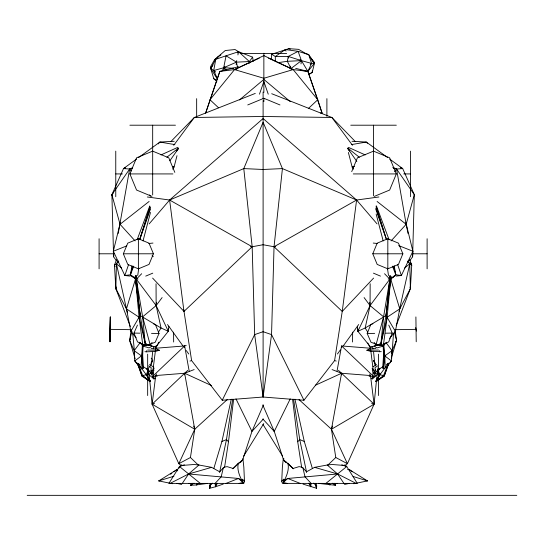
<?xml version="1.0" encoding="UTF-8"?>
<svg xmlns="http://www.w3.org/2000/svg" width="544" height="544" viewBox="0 0 544 544"><rect width="100%" height="100%" fill="white"/><g stroke="black" fill="none" stroke-linecap="round" stroke-linejoin="round"><path stroke-width="0.82" d="M109.834 331.106L109.983 341.748L110.316 316.934L109.834 331.106L110.466 327.576M173.57 332.16L173.658 342.006M367.86 332.302L365.174 327.984L370.063 305.585L370.165 283.764M109.983 341.748L110.316 316.934M153.272 323.714L155.475 324.659L159.032 333.492L155.244 342.21L146.336 345.692L146.363 344.039M409.68 260.862L412.61 256.795L414.31 194.684L402.689 168.572L389.654 159.066M184.586 347.609L184.634 345.943L186.225 345.331M184.586 374.925L184.634 373.259L187.734 370.396M141.012 368.023L142.372 345.304M383.527 345.392L383.948 355.266L383.506 368.138L382.663 368.526M142.27 368.682L140.991 368.832L142.705 368.138L143.548 368.526L142.684 355.463L143.045 345.413M135.32 276.692L139.074 317.227L145.282 343.781L155.55 347.174L168.314 331.289L168.409 328.766M131.05 330.82L129.642 340.442L134.191 350.69L141.399 355.851L142.705 368.138L142.263 355.266L142.684 345.392M241.339 461.366L238.197 463.549C236.905 470.302 239.856 476.687 242.944 482.528L242.753 483.392M383.166 345.413L383.527 355.463L382.724 367.696M283.458 483.392L283.261 482.528C286.355 476.687 289.306 470.302 288.014 463.549L287.769 463.114L293.019 468.479L299.064 466.643L301.607 467.106L302.879 467.799L306.49 471.818L314.588 467.344L327.243 465.011L332.166 464.488L343.352 465.385L344.801 465.113L346.725 466.534L357.306 483.392L282.397 483.392L281.738 481.229L282.377 467.112L283.308 458.653L283.988 458.884M378.876 344.651L374.088 346.283L377.155 347.895L383.282 346.079L387.138 317.227L390.884 276.692M390.442 276.549L390.306 279.174L390.776 279.181L395.359 275.468M412.61 256.795L412.889 251.226L405.872 222.639M312.31 70.822L312.236 72.352L308.713 74.582M393.53 333.159L391.449 360.958L387.818 365.554M315.901 483.548L316.696 485.853L316.554 488.274L302.994 484.106M386.43 342.23L383.282 346.079L379.59 344.4L380.929 343.781L386.036 315.568L390.578 275.828M396.175 325.679L410.373 288.646L411.74 265.105L409.673 259.597M138.394 365.554L134.762 360.958L142.263 355.266L142.834 345.413M136.122 280.677L136.53 275.699M352.546 342.006L352.641 332.16M415.895 316.934L416.221 341.748M394.427 332.602L395.366 331.337L386.036 315.568L390.136 275.781M158.352 332.302L161.038 327.984L156.148 305.585L156.4 302.253M375.19 365.956L375.36 364.269M377.053 374.762L374.095 404.199L347.405 463.699L344.699 465.739M236.15 64.634L236.742 60.547M135 276.706L140.175 315.568L161.038 327.984L168.314 331.289L168.844 326.298M271.225 59.228L271.755 54.264L288.728 48.661L298.595 49.354L305.993 53.693L308.713 54.597L314.459 63.254L312.236 72.352L308.829 74.419M281.738 481.229L283.635 479.237L283.261 482.528L283.628 483.392M224.584 467.221L228.494 441.735L233.621 399.269M152.436 374.36L152.646 372.674M152.966 370.144L155.734 348.242L158.841 342.23M301.002 63.886L301.417 60.629L298.119 51.347L285.355 49.538L275.318 56.522L275.332 61.418M391.204 276.706L386.036 315.568L365.174 327.984L357.898 331.289L370.661 347.174L380.929 343.781L387.138 317.227L399.752 308.876L410.373 288.646L409.768 263.799L408.02 260.902M152.612 352.158L151.443 363.956L150.484 365.554M183.756 309.747L191.617 360.584L222.265 400.241L263.106 397.025L271.544 334.601L274.04 246.752L282.424 168.599L263.106 122.21L243.787 168.599L252.171 246.752L254.667 334.601L263.106 397.025L303.946 400.241L334.594 360.584L342.237 311.42L356.599 200.029L263.106 118.538L169.612 200.029L149.158 223.876M308.836 483.242L310.712 486.758L311.154 483.466M137.714 275.597L138.768 268.158M149.158 374.762L152.116 404.199L178.806 463.699L190.434 457.511L194.752 429.25L184.634 373.259L194.147 369.573M232.669 399.174L226.467 439.593L219.606 472.389M306.49 471.818L306.558 471.376M242.311 480.903L242.576 479.237L244.474 481.229L243.814 483.392L168.905 483.392L179.486 466.534L181.41 465.113L182.859 465.385L194.045 464.488L198.968 465.011L211.616 467.344L219.722 471.818L223.332 467.799L224.597 467.106L227.147 466.643L233.192 468.479L238.442 463.114M389.681 275.699L389.892 279.079L383.574 316.832L380.929 343.781L383.282 346.079M372.28 369.934L373.143 373.123L372.144 378.978L377.788 374.34L378.447 372.851M118.218 233.464L129.649 169.014L132.702 167.634M132.022 265.805L130.424 274.788L133.702 277.562M144.922 351.689L146.52 351.812L146.724 350.635M391.449 353.92L391.877 351.499M143.276 366.71L148.131 369.736L146.397 374.857L142.644 375.435L142.011 376.21L137.727 363.256L146.397 374.857L149.328 380.997L142.011 376.21L137.591 364.031L137.727 363.256L139.808 364.555M337.049 371.015L341.571 345.943L370.478 348.242L371.273 346.814M338.477 370.396L341.571 373.259L331.459 429.25L335.777 457.511L347.405 463.699L331.459 429.25L299.003 399.602M116.525 260.862L113.594 256.795L113.322 251.226L120.34 222.639M320.382 112.996L322.055 113.002L307.89 71.4L311.576 63.417L308.713 54.597L298.119 51.347L288.279 56.447L287.341 61.302L290.979 68.578L290.442 66.15M400.078 307.265L395.366 331.337L389.586 338.388M153.265 348.84L153.755 346.351M113.927 255.129L113.594 256.795L113.506 253.443M237.905 54.917L238.571 51.7L235.049 49.545L225.25 50.524L214.574 59.67L210.582 66.62L210.746 68.585L213.778 78.69L216.859 81.355M210.31 483.548L209.515 485.853L209.651 488.274L215.499 486.758L216.206 483.507M213.792 468.595L221.911 441.476L231.282 399.18M399.099 311.263L409.768 263.799L407.49 261.29M116.205 287.008L115.838 288.646L130.336 326.468M144.52 377.454L150.491 381.439L147.213 375.496L148.498 369.995L146.302 368.825M223.332 467.799L221.19 476.816L215.091 483.392M409.367 265.404L409.768 263.799L411.74 265.105L410.387 262.97M210.902 483.385L209.651 488.274L210.868 483.616M132.559 266.587L130.424 274.788L124.834 275.509L113.322 251.226L126.752 245.902M177.004 155.679L174.066 167.035L172.72 169.191M135.15 358.816L129.642 340.442L131.974 331.452M143.031 240.931L150.477 212.418M378.855 344.57L375.918 345.256L383.574 316.832L370.063 305.585L364.099 297.582M151.089 370.362L153.068 373.123L150.878 373.17L148.424 374.34L154.061 378.978L153.068 373.123L153.932 369.934M179.037 468.173L179.486 466.534L181.54 465.236M407.993 233.464L406.171 224.298L414.31 194.684L396.562 169.014L392.741 167.294M147.519 376.292L148.968 371.226L147.213 375.496L150.491 381.439L147.771 379.488M391.299 358.013L396.569 340.442L395.162 330.82M131.784 332.602L130.846 331.337L126.46 308.876L135.436 279.181L138.006 279.004M139.672 239.578L149.906 206.856M240.604 462.318L242.726 459.714L251.947 431.412L263.432 404.947M150.45 207.046L139.699 239.584L150.552 208.848M332.513 426.061L331.459 429.25L374.095 404.199L370.478 375.55L369.702 374.048M386.403 364.555L388.484 363.256L384.2 376.21L376.883 380.997L379.814 374.857L388.484 363.256L388.62 364.031L384.2 376.21L383.568 375.435L379.814 374.857L378.08 369.736L382.935 366.71M128.636 264.384L124.834 275.509L130.138 276.087M259.468 94.18L263.86 81.518L268.246 94.18M192.161 483.249L190.672 485.289L196.302 484.928L196.86 483.392M137.115 239.782L149.756 205.958M116.538 259.597L114.471 265.105L115.838 288.646L126.46 308.876L127.548 312.854M380.052 374.204L375.72 381.439L381.024 377.896M382.35 377.006L382.527 376.55M133.742 266.152L130.424 274.788L135.116 278.249M155.55 347.174L156.169 345.61M381.337 345.066L379.868 345.692L370.967 342.21L367.18 333.492L370.736 324.659L372.932 323.714M388.763 325.094L392.238 333.084L388.681 341.918L382.806 344.434M388.484 363.256L383.568 375.435L376.883 380.997L377.89 379.794M151.905 196.398L136.558 190.04L129.887 173.924L136.558 157.814L152.674 151.137L168.783 157.814L174.821 172.394M123.345 253.79L127.752 243.154L138.387 238.748L149.022 243.154L153.422 253.79L149.022 264.425L138.387 268.831L127.752 264.425L123.345 253.79L153.422 253.79M351.71 171.625L357.428 157.814L373.538 151.137L389.654 157.814L396.324 173.924L389.654 190.04L374.306 196.398M372.783 253.79L377.189 243.154L387.824 238.748L398.46 243.154L402.866 253.79L398.46 264.425L387.824 268.831L377.189 264.425L372.783 253.79L402.866 253.79M242.583 483.392L242.944 482.528L242.576 479.237L241.917 480.495L238.503 478.468L188.591 473.98L170.075 483.392M222.394 70.72L223.686 67.742L226.066 55.794L238.571 51.7L252.613 57.161L253.3 61.343M146.336 345.692L137.53 341.918L133.974 333.084L137.448 325.094M384.649 368.601L383.506 368.138L384.812 355.851L392.02 350.69L396.569 340.442L394.448 332.268M357.367 326.298L357.898 331.289L370.063 305.585L389.892 279.079L390.776 279.181L399.752 308.876M151.001 364.188L152.728 360.624M285.607 462.318L283.485 459.714L274.264 431.412L290.231 398.881M222.265 400.241L254.667 334.601L263.106 331.704L271.544 334.601L303.946 400.241M156.509 374.048L155.734 375.55L152.116 404.199L194.752 429.25L227.208 399.602M223.217 484.106L215.499 486.758L217.376 483.242M379.909 368.825L377.713 369.995L378.998 375.496L375.72 381.439L377.76 379.977M118.191 260.902L116.436 263.799L114.471 265.105L115.07 266.662M129.642 340.442L130.492 339.048M243.664 456.11L263.752 423.586M147.356 344.57L150.294 345.256L152.082 342.38M212.969 65.062L210.746 68.585L217.314 79.009M216.968 58.725L218.3 56.61L220.912 54.951M150.912 363.202L152.64 360.57M136.034 279.521L141.664 273.72M154.115 368.24L150.878 373.17L154.061 378.978L152.422 377.23M176.827 150.974L178.194 148.927M182.294 483.392L188.591 473.98L198.968 465.011M169.864 160.752L178.616 148.26M207.645 483.392L196.302 484.928L197.268 483.568M375.856 374.075L373.143 373.123L375.612 369.668M378.706 368.458L375.333 373.17L372.144 378.978L375.435 375.482M337.43 354.001L340.394 349.887M343.366 345.78L358.693 324.523M379.685 374.938L378.692 376.292L377.244 371.226L378.658 370.314M173.726 145.296L194.317 117.477L255.286 93.412M140.039 342.774L134.191 350.69L134.762 360.958L137.578 363.861M395.563 341.795L396.569 340.442M252.613 57.161L249.356 61.54L249.478 63.213M139.774 342.23L142.929 346.079L145.282 343.781L142.637 316.832L156.148 305.585L162.112 297.582M394.543 171.666L396.562 169.014L402.689 168.572L400.37 167.532M147.084 369.838L150.001 366.166M306.333 71.366L307.89 71.4L314.459 63.254L314.493 62.451L309.971 57.004M389.858 362.807L391.449 360.958L383.948 355.266L383.377 345.413M158.243 143.922L159.875 142.052L174.216 141.29M192.284 483.48L190.672 485.289L193.984 483.215M118.721 261.29L116.436 263.799L115.838 288.646L116.838 289.979M391.095 240.91L406.171 224.298L396.562 169.014L393.326 168.314M263.398 418.982L251.947 431.412L235.98 398.881M224.828 66.511L223.686 67.742L213.738 70.523L210.746 68.585L215.744 59.282L218.3 56.61M237.422 52.931L238.571 51.7L249.356 61.54L236.409 62.152L223.686 67.742L224.142 70.149M113.05 193.446L111.901 194.684L113.438 250.92M373.592 278.086L342.237 311.42L274.04 246.752L263.106 244.732L252.171 246.752L250.478 246.663M301.628 467.221L297.718 441.735L299.744 439.593L293.542 399.174M170.87 141.59L194.317 117.477L263.106 116.484L331.894 117.477L355.341 141.59M327.848 465.1L335.777 457.511M153.347 375.72L184.634 345.943L189.162 371.015M211.487 385.553L184.634 373.259L152.116 404.199L154.564 403.614M152.612 278.086L183.974 311.42L252.171 246.752L169.612 200.029L147.308 196.976M308.577 108.338L317.757 99.729L307.89 71.4L301.417 60.629L300.016 59.663M232.832 468.806L242.726 459.714M209.515 485.853L212.67 483.133M239.455 99.96L263.86 79.424L290.197 101.585M325.904 483.392L346.725 466.534L345.358 465.671M404.532 268.042L409.768 263.799M196.302 484.928L198.254 483.351M166.879 157.25L178.459 148.077M135.116 240.91L120.034 224.298L149.104 201.477M181.05 465.392L181.41 465.113M291.632 68.082L301.417 60.629L311.576 63.417L314.459 63.254L311.814 60.268M369.138 349.241L370.478 348.242L367.758 342.978M369.138 376.55L370.478 375.55L341.571 373.259L332.064 369.573M391.095 278.249L395.787 274.788L401.377 275.509L412.889 251.226L398.67 245.589M136.551 159.066L123.522 168.572L111.901 194.684L120.034 224.298M138.611 157.563L159.875 142.052L174.869 144.609M170.544 474.266L171.89 473.287M173.917 471.811L177.29 469.356L177.691 470.9M214.574 59.67L216.628 58.215M310.223 64.335L311.576 63.417M377.706 365.874L375.04 367.615L375.333 373.17L377.788 374.34M393.19 277.127L395.787 274.788L394.189 265.805M177.29 469.356L158.753 480.91L169.218 483.058M371.205 378.59L372.647 377.74M373.082 366.697L376.706 364.596M390.776 279.181L390.177 279.521L384.54 273.72M259.236 58.167L234.559 69.591L219.824 71.4L205.666 113.002L219.824 71.4L238.578 66.735M390.388 279.133L388.205 279.004M383.527 355.463L383.948 355.266M315.486 385.2L341.571 373.259L374.095 404.199L371.647 403.614M136.075 275.781L140.175 315.568L139.074 317.227L142.929 346.079L146.622 344.4L145.282 343.781L140.175 315.568L135.823 279.133L136.32 279.079L156.148 305.585L168.314 331.289M125.066 167.878L123.522 168.572L129.649 169.014L132.076 168.484M161.004 154.911L177.834 147.342M145.731 276.114L152.776 273.156M247.744 104.944L263.86 98.274L279.97 104.944M221.911 441.476L226.467 439.593L228.494 441.735M125.1 167.946L123.522 168.572L125.161 168.293M226.032 483.392L238.503 478.468L242.944 482.528L239.115 483.392M381.29 351.689L370.743 351.438L366.853 350.254L368.92 349.466M151.035 373.837L153.068 373.123M184.423 464.855L179.486 466.534L200.308 483.392M237.728 68.605L234.559 69.591L209.964 99.729L218.532 107.766M173.903 476.238L158.753 480.91L160.228 480.61M157.291 349.466L159.358 350.254L155.468 351.438L146.52 351.812M354.518 166.328L352.145 167.035L348.364 152.436M189.992 361.053L191.617 360.584M188.591 473.98L211.616 467.344M334.907 483.956L337.28 483.344M353.661 166.648L352.145 167.035L353.491 169.191M152.932 376.693L155.38 376.108M344.502 484.452L349.316 483.385M353.777 483.718L355.382 483.385M356.993 483.058L367.458 480.91L348.922 469.356L347.555 469.465M351.342 144.609L366.336 142.052L387.6 157.563M277.739 62.703L287.341 61.302L301.417 60.629L288.279 56.447L275.318 56.522L271.755 54.264M378.903 196.976L356.599 200.029L274.04 246.752L275.733 246.663M396.073 276.087L401.377 275.509L397.576 264.384M148.825 243.494L152.98 243.066M356.136 483.392L337.62 473.98L287.708 478.468L284.294 480.495L283.635 479.237M154.938 346.814L155.734 348.242L184.634 345.943M184.634 373.259L155.734 375.55L157.073 376.55M371.096 348.888L375.877 348.52M241.074 53.448L286.647 53.448M395.066 329.691L416.058 329.344M367.18 333.492L374.694 333.37M385.553 333.193L392.238 333.084M366.853 350.254L378.542 350.057M129.887 125.202L175.454 125.202M350.751 125.202L396.324 125.202M115.763 173.924L122.475 173.924M129.887 173.924L172.924 173.924M353.287 173.924L396.324 173.924M403.736 173.924L410.448 173.924M99.09 253.79L114.138 253.79M412.903 253.79L427.115 253.79M27.2 495.339L516.8 495.339M110.153 329.344L131.145 329.691M133.974 333.084L139.822 333.18M151.511 333.37L159.032 333.492M147.669 350.057L159.358 350.254M373.143 373.123L375.333 373.17L372.096 368.24M233.668 68.258L223.686 67.742L226.168 69.809M351.988 141.29L366.336 142.052L367.424 143.296M318.566 483.392L335.539 485.289L334.05 483.249M151.13 348.582L155.115 348.888M373.232 243.066L377.386 243.494M295.664 68.36L307.89 71.4L293.162 69.591L289.993 68.605M300.642 70.19L307.89 71.4M304.463 53.394L305.993 53.693M365.976 480.61L367.458 480.91L353.104 476.483M170.823 483.385L172.434 483.718M176.895 483.385L181.71 484.452M287.096 483.392L283.261 482.528L287.708 478.468L300.179 483.392M370.831 376.108L373.279 376.693M172.55 166.648L174.066 167.035L172.482 166.566M188.931 483.344L191.304 483.956M314.588 467.344L337.62 473.98L343.917 483.392M334.594 360.584L336.219 361.053M142.929 346.079L149.056 347.895L152.123 346.283L147.336 344.651M341.782 464.855L346.725 466.534M288.728 48.661L290.319 49.212M271.701 93.718L331.894 117.477L352.485 145.296M400.323 167.634L402.689 168.572M312.412 468.595L304.293 441.476L299.744 439.593L306.605 472.389M373.436 273.156L380.48 276.114M348.378 147.342L365.208 154.911M268.484 58.167L293.162 69.591L317.757 99.729L322.055 113.002M142.263 355.266L142.684 355.463M286.79 462.441L284.872 461.366M149.505 364.596L153.85 367.118M153.564 377.74L155.006 378.59M213.778 78.69L215.818 79.954M332.228 483.215L335.539 485.289L333.928 483.48M148.505 365.874L151.171 367.615L150.878 373.17L147.506 368.458M121.679 268.042L116.436 263.799L126.46 308.876L139.074 317.227L130.846 331.337L136.095 337.749M348.922 469.356L352.294 471.811M155.734 348.242L157.073 349.241M181.512 465.739L178.806 463.699L194.752 429.25L193.698 426.061M215.669 71.985L213.738 70.523L215.744 59.282L226.066 55.794L236.409 62.152L237.653 67.68M344.801 465.113L345.161 465.392M377.108 201.477L406.171 224.298M347.752 148.077L359.332 157.25M130.852 275.468L135.905 279.174L135.633 275.828M327.957 483.351L329.909 484.928L329.351 483.392M313.541 483.133L316.696 485.853M327.243 465.011L337.62 473.98M283.485 459.714L293.372 468.806M151.225 358.176L152.456 359.332M372.864 375.72L341.571 345.943L341.625 347.609M190.434 457.511L198.363 465.1M311.114 483.392L305.021 476.816L302.879 467.799M262.813 418.982L274.264 431.412L273.68 429.848M152.123 255.428L153.231 256.68M377.053 223.876L356.599 200.029L282.424 168.599L263.106 169.476L243.787 168.599L169.612 200.029L183.974 311.42M147.818 379.195L149.328 380.997L142.644 375.435L137.727 363.256M146.159 374.204L147.213 375.496M377.672 368.002L379.127 369.838M131.165 171.006L129.649 169.014L111.901 194.684L112.458 196.289M149.369 194.895L150.382 196.228M386.172 342.774L392.02 350.69M167.518 324.523L182.845 345.78M186.306 350.574L188.782 354.001M328.943 483.568L329.909 484.928M347.596 148.26L356.837 161.446M410.366 263.065L411.284 264.425M348.017 148.927L349.384 150.974M373.572 360.57L375.299 363.202M137.591 364.031L138.496 365.466M374.129 342.38L375.918 345.256M262.902 424.306L282.547 456.11M375.727 365.554L374.762 363.956L373.599 352.158M214.506 71.964L213.738 70.523L217.505 78.88M373.483 360.624L375.55 364.902M262.772 404.947L274.264 431.412M285.355 49.538L286.008 51.068M377.244 371.226L378.998 375.496M392.469 266.152L395.787 274.788L393.652 266.587M143.684 376.55L143.861 377.006M376.455 205.958L389.096 239.782M375.659 208.848L386.478 239.591L376.054 206.06M376.02 207.835L386.512 239.584M150.294 345.256L142.637 316.832L136.32 279.079M376.156 214.05L383.18 240.931M315.343 483.616L316.554 488.274L315.309 483.385M410.006 287.008L410.373 288.646M288.279 56.447L288.64 58.065M294.93 399.18L304.293 441.476M310.005 483.507L310.712 486.758M126.133 307.265L126.46 308.876M372.456 346.351L372.946 348.84M415.745 327.576L416.371 331.106M379.481 350.635L379.692 351.812M134.62 353.11L132.682 333.159M219.654 471.376L219.722 471.818M387.444 268.158L388.498 275.597M215.057 483.466L215.499 486.758M370.478 348.242L373.245 370.144M389.892 279.079L390.089 280.677M292.59 399.269L297.718 441.735M242.903 458.653L243.834 467.112L244.474 481.229M383.765 344.495L384.812 355.851L385.2 368.023M369.811 302.253L370.063 305.585M135.728 275.706L135.85 278.236M357.802 328.766L357.898 331.289M341.571 373.259L341.625 374.925M379.848 344.039L379.868 345.692M379.8 373.334L379.814 374.857M156.046 283.764L156.148 305.585M427.115 238.748L427.115 268.831M410.448 151.137L410.448 196.71M387.824 238.748L387.824 268.831M378.549 354.137L378.549 395.542M373.538 125.202L373.538 195.867M326.896 98.648L326.896 116.368M263.86 53.251L263.86 92.46M263.86 98.274L263.86 101.646M263.106 92.011L263.106 98.763M263.106 100.45L263.106 397.025M196.656 98.648L196.656 117.008M152.674 125.202L152.674 195.024M147.662 354.137L147.662 377.842M147.662 379.508L147.662 395.542M138.387 238.748L138.387 268.831M115.763 151.137L115.763 196.71M99.09 238.748L99.09 268.831M263.86 55.617L234.559 69.591L263.86 78.268L293.162 69.591L263.86 55.617"/></g></svg>
